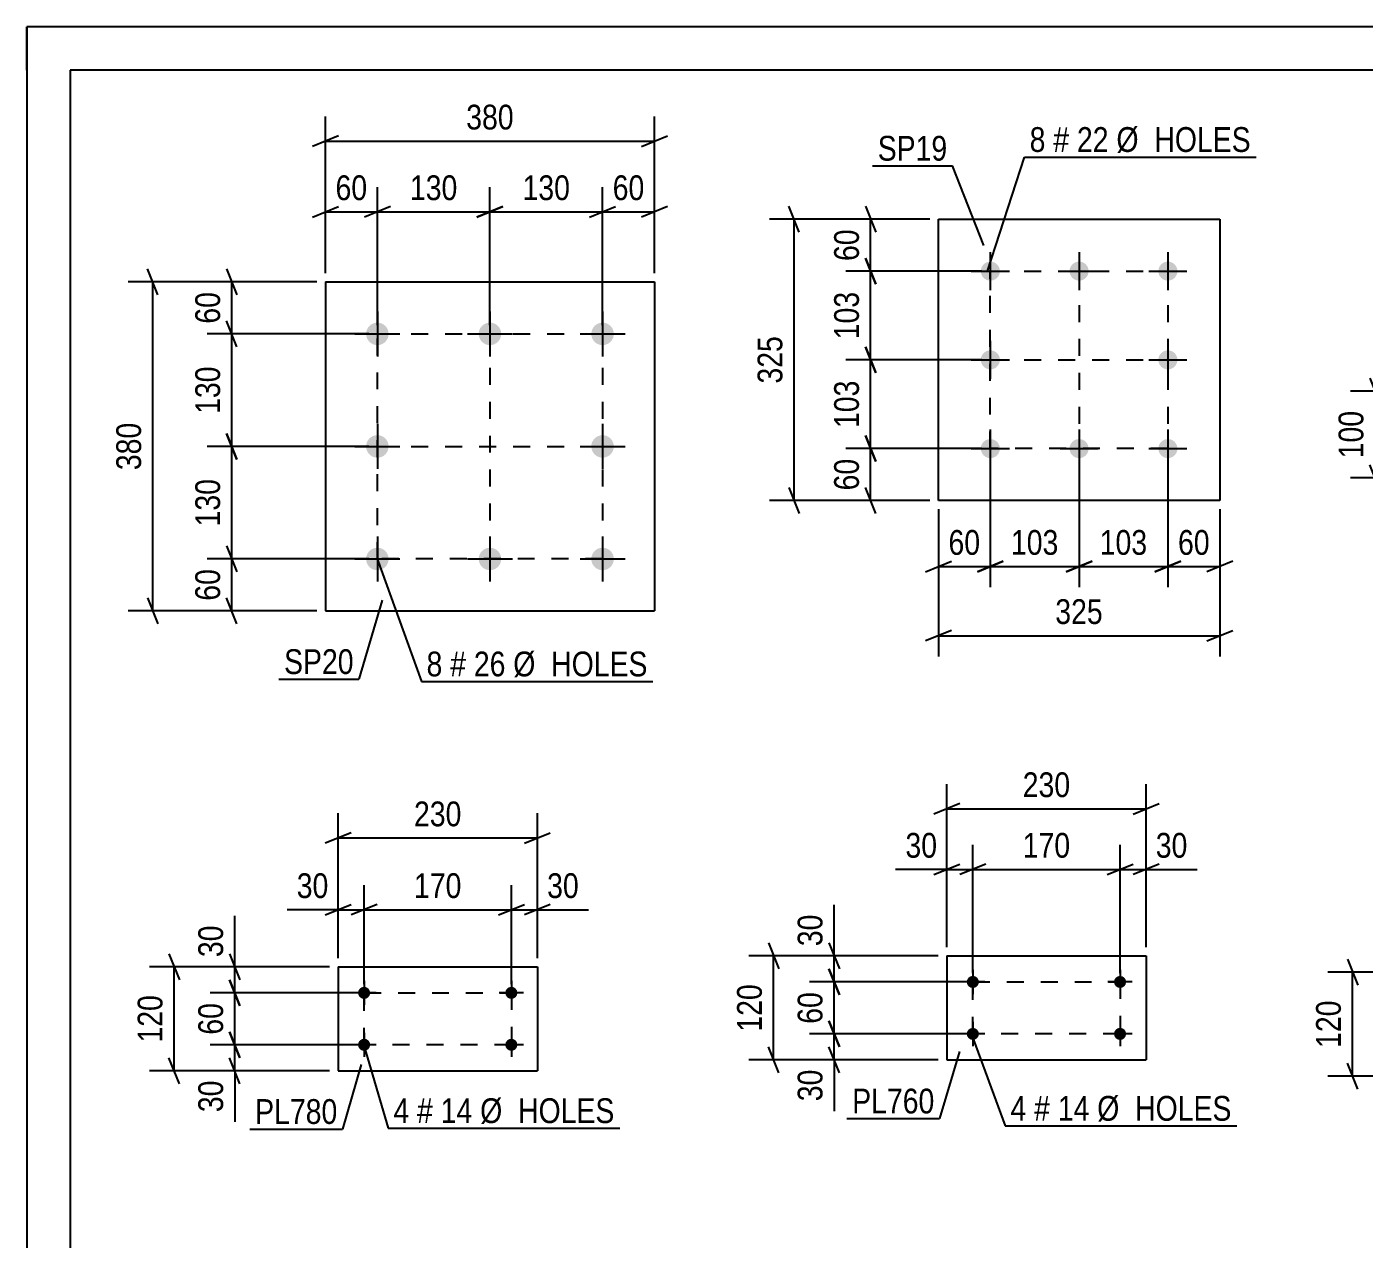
# Model space of a CAD drawing. Header units: millimetres. Extents: x 0 to 420, y 0 to 297.
# Drawn here: x 0 to 154.4, y 156.9 to 297 of the extents above; entities that cross this region are included whole.
import ezdxf

# ---------------------------------------------------------------- set-up
doc = ezdxf.new("R2010")
doc.units = ezdxf.units.MM
doc.linetypes.add('DXK_LINE_DOT2', pattern=[3.9198, 1.9599, -1.9599])
doc.styles.add('Arial Narrow', font='ARIALN.TTF', dxfattribs={"height": 0.2})

# ---------------------------------------------------------------- blocks, each defined once
blk = doc.blocks.new('Unknown-318895499-1135')
at = {"color": 5, "linetype": 'Continuous'}
for p, q in [((420, 297), (0, 297)), ((0, 297), (0, 0)), ((0, 292), (0, 297)), ((415, 292), (5, 292)), ((5, 292), (5, 5))]:
    blk.add_line(p, q, dxfattribs=at)
blk = doc.blocks.new('Bolt-318895499-9854 - 9852')
at = {"linetype": 'Continuous'}
for points in [[(40.48, 262.82, -1), (40.48, 260.22, -1)], [(53.48, 262.82, -1), (53.48, 260.22, -1)], [(66.48, 262.82, -1), (66.48, 260.22, -1)], [(40.48, 249.82, -1), (40.48, 247.22, -1)], [(66.48, 249.82, -1), (66.48, 247.22, -1)], [(40.48, 236.82, -1), (40.48, 234.22, -1)], [(53.48, 236.82, -1), (53.48, 234.22, -1)], [(66.48, 236.82, -1), (66.48, 234.22, -1)]]:
    blk.add_hatch(color=1, dxfattribs=at).paths.add_polyline_path(points)
at = {"color": 1, "linetype": 'Continuous'}
for p, q in [((40.48, 264.12), (40.48, 258.92)), ((53.48, 264.12), (53.48, 258.92)), ((66.48, 264.12), (66.48, 258.92)), ((37.88, 261.52), (43.08, 261.52)), ((50.88, 261.52), (56.08, 261.52)), ((63.88, 261.52), (69.08, 261.52)), ((40.48, 251.12), (40.48, 245.92)), ((66.48, 251.12), (66.48, 245.92)), ((37.88, 248.52), (43.08, 248.52)), ((63.88, 248.52), (69.08, 248.52)), ((40.48, 238.12), (40.48, 232.92)), ((53.48, 238.12), (53.48, 232.92)), ((66.48, 238.12), (66.48, 232.92)), ((37.88, 235.52), (43.08, 235.52)), ((50.88, 235.52), (56.08, 235.52)), ((63.88, 235.52), (69.08, 235.52))]:
    blk.add_line(p, q, dxfattribs=at)
blk = doc.blocks.new('Part-318895499-9853 - 9852')
at = {"color": 2, "linetype": 'Continuous'}
for p, q in [((34.48, 267.52), (34.48, 229.52)), ((34.48, 267.52), (72.48, 267.52)), ((72.48, 267.52), (72.48, 229.52)), ((34.48, 229.52), (72.48, 229.52))]:
    blk.add_line(p, q, dxfattribs=at)
blk = doc.blocks.new('Part-318895499-9790 - 9789')
at = {"color": 2, "linetype": 'Continuous'}
for p, q in [((105.25, 242.27), (105.25, 274.77)), ((105.25, 274.77), (137.75, 274.77)), ((137.75, 274.77), (137.75, 242.27)), ((137.75, 242.27), (105.25, 242.27))]:
    blk.add_line(p, q, dxfattribs=at)
blk = doc.blocks.new('Bolt-318895499-9791 - 9789')
at = {"linetype": 'Continuous'}
for points in [[(111.25, 269.87, -1), (111.25, 267.67, -1)], [(121.5, 269.87, -1), (121.5, 267.67, -1)], [(131.75, 269.87, -1), (131.75, 267.67, -1)], [(111.25, 259.62, -1), (111.25, 257.42, -1)], [(131.75, 259.62, -1), (131.75, 257.42, -1)], [(111.25, 249.37, -1), (111.25, 247.17, -1)], [(121.5, 249.37, -1), (121.5, 247.17, -1)], [(131.75, 249.37, -1), (131.75, 247.17, -1)]]:
    blk.add_hatch(color=1, dxfattribs=at).paths.add_polyline_path(points)
at = {"color": 1, "linetype": 'Continuous'}
for p, q in [((111.25, 270.97), (111.25, 266.57)), ((121.5, 270.97), (121.5, 266.57)), ((131.75, 270.97), (131.75, 266.57)), ((109.05, 268.77), (113.45, 268.77)), ((119.3, 268.77), (123.7, 268.77)), ((129.55, 268.77), (133.95, 268.77)), ((111.25, 260.72), (111.25, 256.32)), ((131.75, 260.72), (131.75, 256.32)), ((109.05, 258.52), (113.45, 258.52)), ((129.55, 258.52), (133.95, 258.52)), ((111.25, 250.47), (111.25, 246.07)), ((121.5, 250.47), (121.5, 246.07)), ((131.75, 250.47), (131.75, 246.07)), ((109.05, 248.27), (113.45, 248.27)), ((119.3, 248.27), (123.7, 248.27)), ((129.55, 248.27), (133.95, 248.27))]:
    blk.add_line(p, q, dxfattribs=at)
blk = doc.blocks.new('Part-318895499-9960 - 9959')
at = {"color": 2, "linetype": 'Continuous'}
for p, q in [((106.23, 189.66), (106.23, 177.66)), ((106.23, 189.66), (129.23, 189.66)), ((129.23, 189.66), (129.23, 177.66)), ((106.23, 177.66), (129.23, 177.66))]:
    blk.add_line(p, q, dxfattribs=at)
blk = doc.blocks.new('Bolt-318895499-9961 - 9959')
at = {"linetype": 'Continuous'}
for points in [[(109.23, 185.96, -1), (109.23, 187.36, -1)], [(126.23, 185.96, -1), (126.23, 187.36, -1)], [(109.23, 179.96, -1), (109.23, 181.36, -1)], [(126.23, 179.96, -1), (126.23, 181.36, -1)]]:
    blk.add_hatch(color=1, dxfattribs=at).paths.add_polyline_path(points)
at = {"color": 1, "linetype": 'Continuous'}
for p, q in [((109.23, 188.06), (109.23, 185.26)), ((126.23, 188.06), (126.23, 185.26)), ((110.63, 186.66), (107.83, 186.66)), ((127.63, 186.66), (124.83, 186.66)), ((109.23, 182.06), (109.23, 179.26)), ((126.23, 182.06), (126.23, 179.26)), ((110.63, 180.66), (107.83, 180.66)), ((127.63, 180.66), (124.83, 180.66))]:
    blk.add_line(p, q, dxfattribs=at)
blk = doc.blocks.new('Part-318895499-10024 - 10023')
at = {"color": 2, "linetype": 'Continuous'}
for p, q in [((35.95, 188.4), (35.95, 176.4)), ((35.95, 188.4), (58.95, 188.4)), ((58.95, 188.4), (58.95, 176.4)), ((35.95, 176.4), (58.95, 176.4))]:
    blk.add_line(p, q, dxfattribs=at)
blk = doc.blocks.new('Bolt-318895499-10025 - 10023')
at = {"linetype": 'Continuous'}
for points in [[(38.95, 184.7, -1), (38.95, 186.1, -1)], [(55.95, 184.7, -1), (55.95, 186.1, -1)], [(38.95, 178.7, -1), (38.95, 180.1, -1)], [(55.95, 178.7, -1), (55.95, 180.1, -1)]]:
    blk.add_hatch(color=1, dxfattribs=at).paths.add_polyline_path(points)
at = {"color": 1, "linetype": 'Continuous'}
for p, q in [((40.35, 185.4), (37.55, 185.4)), ((38.95, 186.8), (38.95, 184)), ((57.35, 185.4), (54.55, 185.4)), ((55.95, 186.8), (55.95, 184)), ((38.95, 180.8), (38.95, 178)), ((55.95, 180.8), (55.95, 178)), ((40.35, 179.4), (37.55, 179.4)), ((57.35, 179.4), (54.55, 179.4))]:
    blk.add_line(p, q, dxfattribs=at)
blk = doc.blocks.new('Rectangle-318895499-11434 - 9852')
at = {"color": 1, "linetype": 'DXK_LINE_DOT2'}
blk.add_lwpolyline([(40.48, 261.52), (66.48, 261.52), (66.48, 235.52), (40.48, 235.52), (40.48, 261.52)], close=True, dxfattribs=at)
blk = doc.blocks.new('Rectangle-318895499-11468 - 9789')
at = {"color": 1, "linetype": 'DXK_LINE_DOT2'}
blk.add_lwpolyline([(111.25, 268.77), (131.75, 268.77), (131.75, 248.27), (111.25, 248.27), (111.25, 268.77)], close=True, dxfattribs=at)
blk = doc.blocks.new('Rectangle-318895499-11954 - 9959')
at = {"color": 1, "linetype": 'DXK_LINE_DOT2'}
blk.add_lwpolyline([(109.23, 186.66), (126.23, 186.66), (126.23, 180.66), (109.23, 180.66), (109.23, 186.66)], close=True, dxfattribs=at)
blk = doc.blocks.new('Rectangle-318895499-11865 - 10023')
at = {"color": 1, "linetype": 'DXK_LINE_DOT2'}
blk.add_lwpolyline([(38.95, 185.4), (55.95, 185.4), (55.95, 179.4), (38.95, 179.4), (38.95, 185.4)], close=True, dxfattribs=at)
blk = doc.blocks.new('Line-318895499-11444 - 9852')
at = {"color": 1, "linetype": 'DXK_LINE_DOT2'}
blk.add_line((53.48, 261.52), (53.48, 235.52), dxfattribs=at)
blk = doc.blocks.new('Line-318895499-11478 - 9789')
at = {"color": 1, "linetype": 'DXK_LINE_DOT2'}
blk.add_line((121.5, 268.77), (121.5, 248.27), dxfattribs=at)
blk = doc.blocks.new('Line-318895499-11451 - 9852')
at = {"color": 1, "linetype": 'DXK_LINE_DOT2'}
blk.add_line((40.48, 248.52), (66.48, 248.52), dxfattribs=at)
blk = doc.blocks.new('Line-318895499-11485 - 9789')
at = {"color": 1, "linetype": 'DXK_LINE_DOT2'}
blk.add_line((111.25, 258.52), (131.75, 258.52), dxfattribs=at)
blk = doc.blocks.new('StraightDimension-318895499-11694 - 11503')
at = {"color": 7, "linetype": 'Continuous'}
for p, q in [((155.07, 256.39), (156.27, 253.39)), ((179.39, 254.89), (152.82, 254.89)), ((155.67, 244.89), (155.67, 254.89)), ((156.27, 243.39), (155.07, 246.39)), ((171.38, 244.89), (152.82, 244.89))]:
    blk.add_line(p, q, dxfattribs=at)
at = {"color": 0}
blk.add_wipeout([(154.92, 253.23), (150.72, 253.23), (150.72, 246.55), (154.92, 246.55)], dxfattribs=at)
at = {"color": 3, "style": 'Arial Narrow'}
blk.add_text('100', height=2.863, rotation=90.0002, dxfattribs=at).set_placement((154.32, 247.15))
blk = doc.blocks.new('StraightDimension-318895499-10205 - 9852')
at = {"color": 7, "linetype": 'Continuous'}
for p, q in [((23.07, 269.02), (24.27, 266.02)), ((33.48, 267.52), (20.82, 267.52)), ((23.67, 261.52), (23.67, 267.52)), ((24.27, 260.02), (23.07, 263.02)), ((39.48, 261.52), (20.82, 261.52))]:
    blk.add_line(p, q, dxfattribs=at)
at = {"color": 0}
blk.add_wipeout([(22.92, 266.95), (18.72, 266.95), (18.72, 262.1), (22.92, 262.1)], dxfattribs=at)
at = {"color": 3, "style": 'Arial Narrow'}
blk.add_text('60', height=2.863, rotation=90.0002, dxfattribs=at).set_placement((22.32, 262.7))
blk = doc.blocks.new('StraightDimension-318895499-10206 - 9852')
at = {"color": 7, "linetype": 'Continuous'}
for p, q in [((24.27, 260.02), (23.07, 263.02)), ((39.48, 261.52), (20.82, 261.52)), ((23.67, 248.52), (23.67, 261.52)), ((23.07, 250.02), (24.27, 247.02)), ((39.48, 248.52), (20.82, 248.52))]:
    blk.add_line(p, q, dxfattribs=at)
at = {"color": 0}
blk.add_wipeout([(22.92, 258.37), (18.72, 258.37), (18.72, 251.68), (22.92, 251.68)], dxfattribs=at)
at = {"color": 3, "style": 'Arial Narrow'}
blk.add_text('130', height=2.863, rotation=90.0002, dxfattribs=at).set_placement((22.32, 252.28))
blk = doc.blocks.new('StraightDimension-318895499-10207 - 9852')
at = {"color": 7, "linetype": 'Continuous'}
for p, q in [((24.27, 247.02), (23.07, 250.02)), ((39.48, 248.52), (20.82, 248.52)), ((23.67, 235.52), (23.67, 248.52)), ((23.07, 237.02), (24.27, 234.02)), ((39.48, 235.52), (20.82, 235.52))]:
    blk.add_line(p, q, dxfattribs=at)
at = {"color": 0}
blk.add_wipeout([(22.92, 245.37), (18.72, 245.37), (18.72, 238.68), (22.92, 238.68)], dxfattribs=at)
at = {"color": 3, "style": 'Arial Narrow'}
blk.add_text('130', height=2.863, rotation=90.0002, dxfattribs=at).set_placement((22.32, 239.28))
blk = doc.blocks.new('StraightDimension-318895499-10208 - 9852')
at = {"color": 7, "linetype": 'Continuous'}
for p, q in [((23.07, 237.02), (24.27, 234.02)), ((39.48, 235.52), (20.82, 235.52)), ((23.67, 229.52), (23.67, 235.52)), ((24.27, 228.02), (23.07, 231.02)), ((33.48, 229.52), (20.82, 229.52))]:
    blk.add_line(p, q, dxfattribs=at)
at = {"color": 0}
blk.add_wipeout([(22.92, 234.95), (18.72, 234.95), (18.72, 230.1), (22.92, 230.1)], dxfattribs=at)
at = {"color": 3, "style": 'Arial Narrow'}
blk.add_text('60', height=2.863, rotation=90.0002, dxfattribs=at).set_placement((22.32, 230.7))
blk = doc.blocks.new('StraightDimension-318895499-10221 - 9852')
at = {"color": 7, "linetype": 'Continuous'}
for p, q in [((15.15, 266.02), (13.95, 269.02)), ((33.48, 267.52), (11.7, 267.52)), ((14.55, 229.52), (14.55, 267.52)), ((13.95, 231.02), (15.15, 228.02)), ((33.48, 229.52), (11.7, 229.52))]:
    blk.add_line(p, q, dxfattribs=at)
at = {"color": 0}
blk.add_wipeout([(13.8, 251.87), (9.6, 251.87), (9.6, 245.18), (13.8, 245.18)], dxfattribs=at)
at = {"color": 3, "style": 'Arial Narrow'}
blk.add_text('380', height=2.863, rotation=90.0002, dxfattribs=at).set_placement((13.2, 245.78))
blk = doc.blocks.new('StraightDimension-318895499-10225 - 9852')
at = {"color": 7, "linetype": 'Continuous'}
for p, q in [((66.48, 262.52), (66.48, 278.47)), ((72.48, 268.52), (72.48, 278.47)), ((64.98, 275.02), (67.98, 276.22)), ((66.48, 275.62), (72.48, 275.62)), ((73.98, 276.22), (70.98, 275.02))]:
    blk.add_line(p, q, dxfattribs=at)
at = {"color": 0}
blk.add_wipeout([(71.91, 276.37), (71.91, 280.57), (67.05, 280.57), (67.05, 276.37)], dxfattribs=at)
at = {"color": 3, "style": 'Arial Narrow'}
blk.add_text('60', height=2.863, dxfattribs=at).set_placement((67.65, 276.97))
blk = doc.blocks.new('StraightDimension-318895499-10226 - 9852')
at = {"color": 7, "linetype": 'Continuous'}
for p, q in [((53.48, 262.52), (53.48, 278.47)), ((66.48, 262.52), (66.48, 278.47)), ((54.98, 276.22), (51.98, 275.02)), ((53.48, 275.62), (66.48, 275.62)), ((64.98, 275.02), (67.98, 276.22))]:
    blk.add_line(p, q, dxfattribs=at)
at = {"color": 0}
blk.add_wipeout([(63.32, 276.37), (63.32, 280.57), (56.64, 280.57), (56.64, 276.37)], dxfattribs=at)
at = {"color": 3, "style": 'Arial Narrow'}
blk.add_text('130', height=2.863, dxfattribs=at).set_placement((57.24, 276.97))
blk = doc.blocks.new('StraightDimension-318895499-10227 - 9852')
at = {"color": 7, "linetype": 'Continuous'}
for p, q in [((40.48, 262.52), (40.48, 278.47)), ((53.48, 262.52), (53.48, 278.47)), ((41.98, 276.22), (38.98, 275.02)), ((40.48, 275.62), (53.48, 275.62)), ((51.98, 275.02), (54.98, 276.22))]:
    blk.add_line(p, q, dxfattribs=at)
at = {"color": 0}
blk.add_wipeout([(50.32, 276.37), (50.32, 280.57), (43.64, 280.57), (43.64, 276.37)], dxfattribs=at)
at = {"color": 3, "style": 'Arial Narrow'}
blk.add_text('130', height=2.863, dxfattribs=at).set_placement((44.24, 276.97))
blk = doc.blocks.new('StraightDimension-318895499-10241 - 9852')
at = {"color": 7, "linetype": 'Continuous'}
for p, q in [((34.48, 268.52), (34.48, 286.63)), ((72.48, 268.52), (72.48, 286.63)), ((35.98, 284.38), (32.98, 283.18)), ((70.98, 283.18), (73.98, 284.38)), ((34.48, 283.78), (72.48, 283.78))]:
    blk.add_line(p, q, dxfattribs=at)
at = {"color": 0}
blk.add_wipeout([(56.82, 284.53), (56.82, 288.73), (50.14, 288.73), (50.14, 284.53)], dxfattribs=at)
at = {"color": 3, "style": 'Arial Narrow'}
blk.add_text('380', height=2.863, dxfattribs=at).set_placement((50.74, 285.13))
blk = doc.blocks.new('StraightDimension-318895499-10228 - 9852')
at = {"color": 7, "linetype": 'Continuous'}
for p, q in [((34.48, 268.52), (34.48, 278.47)), ((40.48, 262.52), (40.48, 278.47)), ((32.98, 275.02), (35.98, 276.22)), ((34.48, 275.62), (40.48, 275.62)), ((41.98, 276.22), (38.98, 275.02))]:
    blk.add_line(p, q, dxfattribs=at)
at = {"color": 0}
blk.add_wipeout([(39.91, 276.37), (39.91, 280.57), (35.05, 280.57), (35.05, 276.37)], dxfattribs=at)
at = {"color": 3, "style": 'Arial Narrow'}
blk.add_text('60', height=2.863, dxfattribs=at).set_placement((35.65, 276.97))
blk = doc.blocks.new('StraightDimension-318895499-10137 - 9789')
at = {"color": 7, "linetype": 'Continuous'}
for p, q in [((131.75, 247.27), (131.75, 232.25)), ((137.75, 241.27), (137.75, 232.25)), ((130.25, 234.05), (133.25, 235.25)), ((139.25, 235.25), (136.25, 234.05)), ((131.75, 234.65), (137.75, 234.65))]:
    blk.add_line(p, q, dxfattribs=at)
at = {"color": 0}
blk.add_wipeout([(137.17, 235.4), (137.17, 239.6), (132.32, 239.6), (132.32, 235.4)], dxfattribs=at)
at = {"color": 3, "style": 'Arial Narrow'}
blk.add_text('60', height=2.863, dxfattribs=at).set_placement((132.92, 236))
blk = doc.blocks.new('StraightDimension-318895499-10117 - 9789')
at = {"color": 7, "linetype": 'Continuous'}
for p, q in [((96.83, 276.27), (98.03, 273.27)), ((104.25, 274.77), (94.58, 274.77)), ((97.43, 268.77), (97.43, 274.77)), ((98.03, 267.27), (96.83, 270.27)), ((110.25, 268.77), (94.58, 268.77))]:
    blk.add_line(p, q, dxfattribs=at)
at = {"color": 0}
blk.add_wipeout([(96.68, 274.2), (92.48, 274.2), (92.48, 269.34), (96.68, 269.34)], dxfattribs=at)
at = {"color": 3, "style": 'Arial Narrow'}
blk.add_text('60', height=2.863, rotation=90.0002, dxfattribs=at).set_placement((96.08, 269.94))
blk = doc.blocks.new('StraightDimension-318895499-10118 - 9789')
at = {"color": 7, "linetype": 'Continuous'}
for p, q in [((96.83, 270.27), (98.03, 267.27)), ((110.25, 268.77), (94.58, 268.77)), ((97.43, 258.52), (97.43, 268.77)), ((98.03, 257.02), (96.83, 260.02)), ((110.25, 258.52), (94.58, 258.52))]:
    blk.add_line(p, q, dxfattribs=at)
at = {"color": 0}
blk.add_wipeout([(96.68, 266.99), (92.48, 266.99), (92.48, 260.3), (96.68, 260.3)], dxfattribs=at)
at = {"color": 3, "style": 'Arial Narrow'}
blk.add_text('103', height=2.863, rotation=90.0002, dxfattribs=at).set_placement((96.08, 260.9))
blk = doc.blocks.new('StraightDimension-318895499-10119 - 9789')
at = {"color": 7, "linetype": 'Continuous'}
for p, q in [((96.83, 260.02), (98.03, 257.02)), ((110.25, 258.52), (94.58, 258.52)), ((97.43, 248.27), (97.43, 258.52)), ((98.03, 246.77), (96.83, 249.77)), ((110.25, 248.27), (94.58, 248.27))]:
    blk.add_line(p, q, dxfattribs=at)
at = {"color": 0}
blk.add_wipeout([(96.68, 256.74), (92.48, 256.74), (92.48, 250.05), (96.68, 250.05)], dxfattribs=at)
at = {"color": 3, "style": 'Arial Narrow'}
blk.add_text('103', height=2.863, rotation=90.0002, dxfattribs=at).set_placement((96.08, 250.65))
blk = doc.blocks.new('StraightDimension-318895499-10120 - 9789')
at = {"color": 7, "linetype": 'Continuous'}
for p, q in [((96.83, 249.77), (98.03, 246.77)), ((110.25, 248.27), (94.58, 248.27)), ((97.43, 242.27), (97.43, 248.27)), ((98.03, 240.77), (96.83, 243.77)), ((104.25, 242.27), (94.58, 242.27))]:
    blk.add_line(p, q, dxfattribs=at)
at = {"color": 0}
blk.add_wipeout([(96.68, 247.7), (92.48, 247.7), (92.48, 242.84), (96.68, 242.84)], dxfattribs=at)
at = {"color": 3, "style": 'Arial Narrow'}
blk.add_text('60', height=2.863, rotation=90.0002, dxfattribs=at).set_placement((96.08, 243.44))
blk = doc.blocks.new('StraightDimension-318895499-10133 - 9789')
at = {"color": 7, "linetype": 'Continuous'}
for p, q in [((89.19, 273.27), (87.99, 276.27)), ((104.25, 274.77), (85.74, 274.77)), ((88.59, 242.27), (88.59, 274.77)), ((87.99, 243.77), (89.19, 240.77)), ((104.25, 242.27), (85.74, 242.27))]:
    blk.add_line(p, q, dxfattribs=at)
at = {"color": 0}
blk.add_wipeout([(87.84, 261.86), (83.64, 261.86), (83.64, 255.18), (87.84, 255.18)], dxfattribs=at)
at = {"color": 3, "style": 'Arial Narrow'}
blk.add_text('325', height=2.863, rotation=90.0002, dxfattribs=at).set_placement((87.24, 255.78))
blk = doc.blocks.new('StraightDimension-318895499-10138 - 9789')
at = {"color": 7, "linetype": 'Continuous'}
for p, q in [((121.5, 247.27), (121.5, 232.25)), ((131.75, 247.27), (131.75, 232.25)), ((120, 234.05), (123, 235.25)), ((133.25, 235.25), (130.25, 234.05)), ((121.5, 234.65), (131.75, 234.65))]:
    blk.add_line(p, q, dxfattribs=at)
at = {"color": 0}
blk.add_wipeout([(129.96, 235.4), (129.96, 239.6), (123.28, 239.6), (123.28, 235.4)], dxfattribs=at)
at = {"color": 3, "style": 'Arial Narrow'}
blk.add_text('103', height=2.863, dxfattribs=at).set_placement((123.88, 236))
blk = doc.blocks.new('StraightDimension-318895499-10139 - 9789')
at = {"color": 7, "linetype": 'Continuous'}
for p, q in [((111.25, 247.27), (111.25, 232.25)), ((121.5, 247.27), (121.5, 232.25)), ((109.75, 234.05), (112.75, 235.25)), ((123, 235.25), (120, 234.05)), ((111.25, 234.65), (121.5, 234.65))]:
    blk.add_line(p, q, dxfattribs=at)
at = {"color": 0}
blk.add_wipeout([(119.71, 235.4), (119.71, 239.6), (113.03, 239.6), (113.03, 235.4)], dxfattribs=at)
at = {"color": 3, "style": 'Arial Narrow'}
blk.add_text('103', height=2.863, dxfattribs=at).set_placement((113.63, 236))
blk = doc.blocks.new('StraightDimension-318895499-10140 - 9789')
at = {"color": 7, "linetype": 'Continuous'}
for p, q in [((111.25, 247.27), (111.25, 232.25)), ((105.25, 241.27), (105.25, 232.25)), ((103.75, 234.05), (106.75, 235.25)), ((112.75, 235.25), (109.75, 234.05)), ((105.25, 234.65), (111.25, 234.65))]:
    blk.add_line(p, q, dxfattribs=at)
at = {"color": 0}
blk.add_wipeout([(110.67, 235.4), (110.67, 239.6), (105.82, 239.6), (105.82, 235.4)], dxfattribs=at)
at = {"color": 3, "style": 'Arial Narrow'}
blk.add_text('60', height=2.863, dxfattribs=at).set_placement((106.42, 236))
blk = doc.blocks.new('StraightDimension-318895499-10153 - 9789')
at = {"color": 7, "linetype": 'Continuous'}
for p, q in [((105.25, 241.27), (105.25, 224.26)), ((137.75, 241.27), (137.75, 224.26)), ((106.75, 227.26), (103.75, 226.06)), ((136.25, 226.06), (139.25, 227.26)), ((105.25, 226.66), (137.75, 226.66))]:
    blk.add_line(p, q, dxfattribs=at)
at = {"color": 0}
blk.add_wipeout([(124.84, 227.41), (124.84, 231.61), (118.15, 231.61), (118.15, 227.41)], dxfattribs=at)
at = {"color": 3, "style": 'Arial Narrow'}
blk.add_text('325', height=2.863, dxfattribs=at).set_placement((118.75, 228.01))
blk = doc.blocks.new('StraightDimension-318895499-10261 - 9912')
at = {"color": 7, "linetype": 'Continuous'}
for p, q in [((152.47, 189.29), (153.67, 186.29)), ((169.07, 187.79), (150.22, 187.79)), ((153.07, 175.79), (153.07, 187.79)), ((153.67, 174.29), (152.47, 177.29)), ((169.07, 175.79), (150.22, 175.79))]:
    blk.add_line(p, q, dxfattribs=at)
at = {"color": 0}
blk.add_wipeout([(152.32, 185.13), (148.12, 185.13), (148.12, 178.44), (152.32, 178.44)], dxfattribs=at)
at = {"color": 3, "style": 'Arial Narrow'}
blk.add_text('120', height=2.863, rotation=90.0002, dxfattribs=at).set_placement((151.72, 179.04))
blk = doc.blocks.new('StraightDimension-318895499-10294 - 9959')
at = {"color": 7, "linetype": 'Continuous'}
for p, q in [((92.62, 188.16), (93.82, 185.16)), ((108.23, 186.66), (90.37, 186.66)), ((93.22, 180.66), (93.22, 186.66)), ((93.82, 179.16), (92.62, 182.16)), ((108.23, 180.66), (90.37, 180.66))]:
    blk.add_line(p, q, dxfattribs=at)
at = {"color": 0}
blk.add_wipeout([(92.47, 186.09), (88.27, 186.09), (88.27, 181.23), (92.47, 181.23)], dxfattribs=at)
at = {"color": 3, "style": 'Arial Narrow'}
blk.add_text('60', height=2.863, rotation=90.0002, dxfattribs=at).set_placement((91.87, 181.83))
blk = doc.blocks.new('StraightDimension-318895499-10293 - 9959')
at = {"color": 7, "linetype": 'Continuous'}
for p, q in [((92.62, 191.16), (93.82, 188.16)), ((105.23, 189.66), (90.37, 189.66)), ((93.22, 186.66), (93.22, 189.66)), ((93.82, 185.16), (92.62, 188.16)), ((108.23, 186.66), (90.37, 186.66))]:
    blk.add_line(p, q, dxfattribs=at)
at = {"color": 0}
blk.add_wipeout([(92.47, 195.04), (88.27, 195.04), (88.27, 190.19), (92.47, 190.19)], dxfattribs=at)
at = {"color": 7, "linetype": 'Continuous'}
blk.add_line((93.22, 189.66), (93.22, 195.57), dxfattribs=at)
blk.add_line((93.22, 189.66), (93.22, 195.57), dxfattribs=at)
at = {"color": 3, "style": 'Arial Narrow'}
blk.add_text('30', height=2.863, rotation=90.0002, dxfattribs=at).set_placement((91.87, 190.79))
blk = doc.blocks.new('StraightDimension-318895499-10295 - 9959')
at = {"color": 7, "linetype": 'Continuous'}
for p, q in [((92.62, 182.16), (93.82, 179.16)), ((108.23, 180.66), (90.37, 180.66)), ((93.82, 176.16), (92.62, 179.16)), ((93.22, 177.66), (93.22, 180.66)), ((105.23, 177.66), (90.37, 177.66))]:
    blk.add_line(p, q, dxfattribs=at)
at = {"color": 0}
blk.add_wipeout([(92.47, 177.14), (88.27, 177.14), (88.27, 172.28), (92.47, 172.28)], dxfattribs=at)
at = {"color": 7, "linetype": 'Continuous'}
blk.add_line((93.22, 177.66), (93.22, 171.75), dxfattribs=at)
blk.add_line((93.22, 177.66), (93.22, 171.75), dxfattribs=at)
at = {"color": 3, "style": 'Arial Narrow'}
blk.add_text('30', height=2.863, rotation=90.0002, dxfattribs=at).set_placement((91.87, 172.88))
blk = doc.blocks.new('StraightDimension-318895499-10305 - 9959')
at = {"color": 7, "linetype": 'Continuous'}
for p, q in [((85.62, 191.16), (86.82, 188.16)), ((105.23, 189.66), (83.37, 189.66)), ((86.22, 177.66), (86.22, 189.66)), ((86.82, 176.16), (85.62, 179.16)), ((105.23, 177.66), (83.37, 177.66))]:
    blk.add_line(p, q, dxfattribs=at)
at = {"color": 0}
blk.add_wipeout([(85.47, 187), (81.27, 187), (81.27, 180.32), (85.47, 180.32)], dxfattribs=at)
at = {"color": 3, "style": 'Arial Narrow'}
blk.add_text('120', height=2.863, rotation=90.0002, dxfattribs=at).set_placement((84.87, 180.92))
blk = doc.blocks.new('StraightDimension-318895499-10309 - 9959')
at = {"color": 7, "linetype": 'Continuous'}
for p, q in [((126.23, 187.66), (126.23, 202.51)), ((129.23, 190.66), (129.23, 202.51)), ((124.73, 199.06), (127.73, 200.26)), ((126.23, 199.66), (129.23, 199.66)), ((130.73, 200.26), (127.73, 199.06))]:
    blk.add_line(p, q, dxfattribs=at)
at = {"color": 0}
blk.add_wipeout([(134.61, 200.41), (134.61, 204.61), (129.75, 204.61), (129.75, 200.41)], dxfattribs=at)
at = {"color": 7, "linetype": 'Continuous'}
blk.add_line((129.23, 199.66), (135.14, 199.66), dxfattribs=at)
blk.add_line((129.23, 199.66), (135.14, 199.66), dxfattribs=at)
at = {"color": 3, "style": 'Arial Narrow'}
blk.add_text('30', height=2.863, dxfattribs=at).set_placement((130.35, 201.01))
blk = doc.blocks.new('StraightDimension-318895499-10310 - 9959')
at = {"color": 7, "linetype": 'Continuous'}
for p, q in [((109.23, 187.66), (109.23, 202.51)), ((126.23, 187.66), (126.23, 202.51)), ((110.73, 200.26), (107.73, 199.06)), ((109.23, 199.66), (126.23, 199.66)), ((124.73, 199.06), (127.73, 200.26))]:
    blk.add_line(p, q, dxfattribs=at)
at = {"color": 0}
blk.add_wipeout([(121.07, 200.41), (121.07, 204.61), (114.39, 204.61), (114.39, 200.41)], dxfattribs=at)
at = {"color": 3, "style": 'Arial Narrow'}
blk.add_text('170', height=2.863, dxfattribs=at).set_placement((114.99, 201.01))
blk = doc.blocks.new('StraightDimension-318895499-10311 - 9959')
at = {"color": 7, "linetype": 'Continuous'}
for p, q in [((106.23, 190.66), (106.23, 202.51)), ((109.23, 187.66), (109.23, 202.51)), ((104.73, 199.06), (107.73, 200.26)), ((106.23, 199.66), (109.23, 199.66)), ((110.73, 200.26), (107.73, 199.06))]:
    blk.add_line(p, q, dxfattribs=at)
at = {"color": 0}
blk.add_wipeout([(105.7, 200.41), (105.7, 204.61), (100.85, 204.61), (100.85, 200.41)], dxfattribs=at)
at = {"color": 7, "linetype": 'Continuous'}
blk.add_line((106.23, 199.66), (100.32, 199.66), dxfattribs=at)
blk.add_line((106.23, 199.66), (100.32, 199.66), dxfattribs=at)
at = {"color": 3, "style": 'Arial Narrow'}
blk.add_text('30', height=2.863, dxfattribs=at).set_placement((101.45, 201.01))
blk = doc.blocks.new('StraightDimension-318895499-10321 - 9959')
at = {"color": 7, "linetype": 'Continuous'}
for p, q in [((106.23, 190.66), (106.23, 209.51)), ((129.23, 190.66), (129.23, 209.51)), ((107.73, 207.26), (104.73, 206.06)), ((127.73, 206.06), (130.73, 207.26)), ((106.23, 206.66), (129.23, 206.66))]:
    blk.add_line(p, q, dxfattribs=at)
at = {"color": 0}
blk.add_wipeout([(121.07, 207.41), (121.07, 211.61), (114.39, 211.61), (114.39, 207.41)], dxfattribs=at)
at = {"color": 3, "style": 'Arial Narrow'}
blk.add_text('230', height=2.863, dxfattribs=at).set_placement((114.99, 208.01))
blk = doc.blocks.new('StraightDimension-318895499-10358 - 10023')
at = {"color": 7, "linetype": 'Continuous'}
for p, q in [((23.42, 186.9), (24.62, 183.9)), ((37.95, 185.4), (21.17, 185.4)), ((24.02, 179.4), (24.02, 185.4)), ((24.62, 177.9), (23.42, 180.9)), ((37.95, 179.4), (21.17, 179.4))]:
    blk.add_line(p, q, dxfattribs=at)
at = {"color": 0}
blk.add_wipeout([(23.27, 184.83), (19.07, 184.83), (19.07, 179.97), (23.27, 179.97)], dxfattribs=at)
at = {"color": 3, "style": 'Arial Narrow'}
blk.add_text('60', height=2.863, rotation=90.0002, dxfattribs=at).set_placement((22.67, 180.57))
blk = doc.blocks.new('StraightDimension-318895499-10357 - 10023')
at = {"color": 7, "linetype": 'Continuous'}
for p, q in [((34.95, 188.4), (21.17, 188.4)), ((23.42, 189.9), (24.62, 186.9)), ((24.02, 185.4), (24.02, 188.4)), ((24.62, 183.9), (23.42, 186.9)), ((37.95, 185.4), (21.17, 185.4))]:
    blk.add_line(p, q, dxfattribs=at)
at = {"color": 0}
blk.add_wipeout([(23.27, 193.78), (19.07, 193.78), (19.07, 188.93), (23.27, 188.93)], dxfattribs=at)
at = {"color": 7, "linetype": 'Continuous'}
blk.add_line((24.02, 188.4), (24.02, 194.31), dxfattribs=at)
blk.add_line((24.02, 188.4), (24.02, 194.31), dxfattribs=at)
at = {"color": 3, "style": 'Arial Narrow'}
blk.add_text('30', height=2.863, rotation=90.0002, dxfattribs=at).set_placement((22.67, 189.53))
blk = doc.blocks.new('StraightDimension-318895499-10359 - 10023')
at = {"color": 7, "linetype": 'Continuous'}
for p, q in [((23.42, 180.9), (24.62, 177.9)), ((37.95, 179.4), (21.17, 179.4)), ((24.02, 176.4), (24.02, 179.4)), ((24.62, 174.9), (23.42, 177.9)), ((34.95, 176.4), (21.17, 176.4))]:
    blk.add_line(p, q, dxfattribs=at)
at = {"color": 0}
blk.add_wipeout([(23.27, 175.88), (19.07, 175.88), (19.07, 171.02), (23.27, 171.02)], dxfattribs=at)
at = {"color": 7, "linetype": 'Continuous'}
blk.add_line((24.02, 176.4), (24.02, 170.5), dxfattribs=at)
blk.add_line((24.02, 176.4), (24.02, 170.5), dxfattribs=at)
at = {"color": 3, "style": 'Arial Narrow'}
blk.add_text('30', height=2.863, rotation=90.0002, dxfattribs=at).set_placement((22.67, 171.62))
blk = doc.blocks.new('StraightDimension-318895499-10369 - 10023')
at = {"color": 7, "linetype": 'Continuous'}
for p, q in [((34.95, 188.4), (14.17, 188.4)), ((16.42, 189.9), (17.62, 186.9)), ((17.02, 176.4), (17.02, 188.4)), ((17.62, 174.9), (16.42, 177.9)), ((34.95, 176.4), (14.17, 176.4))]:
    blk.add_line(p, q, dxfattribs=at)
at = {"color": 0}
blk.add_wipeout([(16.27, 185.74), (12.07, 185.74), (12.07, 179.06), (16.27, 179.06)], dxfattribs=at)
at = {"color": 3, "style": 'Arial Narrow'}
blk.add_text('120', height=2.863, rotation=90.0002, dxfattribs=at).set_placement((15.67, 179.66))
blk = doc.blocks.new('StraightDimension-318895499-10373 - 10023')
at = {"color": 7, "linetype": 'Continuous'}
for p, q in [((55.95, 186.4), (55.95, 197.85)), ((58.95, 189.4), (58.95, 197.85)), ((54.45, 194.4), (57.45, 195.6)), ((55.95, 195), (58.95, 195)), ((60.45, 195.6), (57.45, 194.4))]:
    blk.add_line(p, q, dxfattribs=at)
at = {"color": 0}
blk.add_wipeout([(64.34, 195.75), (64.34, 199.95), (59.48, 199.95), (59.48, 195.75)], dxfattribs=at)
at = {"color": 7, "linetype": 'Continuous'}
blk.add_line((58.95, 195), (64.86, 195), dxfattribs=at)
blk.add_line((58.95, 195), (64.86, 195), dxfattribs=at)
at = {"color": 3, "style": 'Arial Narrow'}
blk.add_text('30', height=2.863, dxfattribs=at).set_placement((60.08, 196.35))
blk = doc.blocks.new('StraightDimension-318895499-10374 - 10023')
at = {"color": 7, "linetype": 'Continuous'}
for p, q in [((38.95, 186.4), (38.95, 197.85)), ((55.95, 186.4), (55.95, 197.85)), ((40.45, 195.6), (37.45, 194.4)), ((38.95, 195), (55.95, 195)), ((54.45, 194.4), (57.45, 195.6))]:
    blk.add_line(p, q, dxfattribs=at)
at = {"color": 0}
blk.add_wipeout([(50.8, 195.75), (50.8, 199.95), (44.11, 199.95), (44.11, 195.75)], dxfattribs=at)
at = {"color": 3, "style": 'Arial Narrow'}
blk.add_text('170', height=2.863, dxfattribs=at).set_placement((44.71, 196.35))
blk = doc.blocks.new('StraightDimension-318895499-10375 - 10023')
at = {"color": 7, "linetype": 'Continuous'}
for p, q in [((35.95, 189.4), (35.95, 197.85)), ((38.95, 186.4), (38.95, 197.85)), ((34.45, 194.4), (37.45, 195.6)), ((35.95, 195), (38.95, 195)), ((40.45, 195.6), (37.45, 194.4))]:
    blk.add_line(p, q, dxfattribs=at)
at = {"color": 0}
blk.add_wipeout([(35.43, 195.75), (35.43, 199.95), (30.57, 199.95), (30.57, 195.75)], dxfattribs=at)
at = {"color": 7, "linetype": 'Continuous'}
blk.add_line((35.95, 195), (30.05, 195), dxfattribs=at)
blk.add_line((35.95, 195), (30.05, 195), dxfattribs=at)
at = {"color": 3, "style": 'Arial Narrow'}
blk.add_text('30', height=2.863, dxfattribs=at).set_placement((31.17, 196.35))
blk = doc.blocks.new('StraightDimension-318895499-10385 - 10023')
at = {"color": 7, "linetype": 'Continuous'}
for p, q in [((35.95, 189.4), (35.95, 206.14)), ((58.95, 189.4), (58.95, 206.14)), ((37.45, 203.89), (34.45, 202.69)), ((57.45, 202.69), (60.45, 203.89)), ((35.95, 203.29), (58.95, 203.29))]:
    blk.add_line(p, q, dxfattribs=at)
at = {"color": 0}
blk.add_wipeout([(50.8, 204.04), (50.8, 208.24), (44.11, 208.24), (44.11, 204.04)], dxfattribs=at)
at = {"color": 3, "style": 'Arial Narrow'}
blk.add_text('230', height=2.863, dxfattribs=at).set_placement((44.71, 204.64))
blk = doc.blocks.new('Mark-318895499-10454 - 9852')
at = {"color": 0}
blk.add_wipeout([(37.75, 222.23), (37.75, 225.23), (29.71, 225.23), (29.71, 222.23)], dxfattribs=at)
blk.add_wipeout([(37.75, 222.23), (37.75, 225.23), (29.71, 225.23), (29.71, 222.23)], dxfattribs=at)
at = {"color": 30, "linetype": 'Continuous'}
for p in [(41.02, 230.77), (29.11, 221.63)]:
    blk.add_line(p, (38.35, 221.63), dxfattribs=at)
at = {"color": 3, "style": 'Arial Narrow'}
blk.add_text('SP20', height=2.863, dxfattribs=at).set_placement((29.71, 222.23))
blk = doc.blocks.new('Mark-318895499-10457 - 9852')
at = {"color": 0}
for points in [[(47.99, 221.96), (47.99, 224.96), (46.16, 224.96), (46.16, 221.96)], [(50.72, 221.96), (50.72, 224.96), (48.89, 224.96), (48.89, 221.96)], [(55.27, 221.96), (55.27, 224.96), (51.62, 224.96), (51.62, 221.96)], [(71.7, 221.96), (71.7, 224.96), (56.17, 224.96), (56.17, 221.96)]]:
    blk.add_wipeout(points, dxfattribs=at)
for points in [[(47.99, 221.96), (47.99, 224.96), (46.16, 224.96), (46.16, 221.96)], [(50.72, 221.96), (50.72, 224.96), (48.89, 224.96), (48.89, 221.96)], [(55.27, 221.96), (55.27, 224.96), (51.62, 224.96), (51.62, 221.96)], [(71.7, 221.96), (71.7, 224.96), (56.17, 224.96), (56.17, 221.96)]]:
    blk.add_wipeout(points, dxfattribs=at)
at = {"color": 7, "linetype": 'Continuous'}
for p, q in [((40.4, 235.67), (45.56, 221.36)), ((45.56, 221.36), (72.3, 221.36))]:
    blk.add_line(p, q, dxfattribs=at)
at = {"color": 3, "style": 'Arial Narrow'}
for s, height, p in [('8', 2.86, (46.16, 221.96)), ('#', 2.86, (48.89, 221.96)), ('26', 2.863, (51.62, 221.96)), ('Ø  HOLES', 2.863, (56.17, 221.96))]:
    blk.add_text(s, height=height, dxfattribs=at).set_placement(p)
blk = doc.blocks.new('Mark-318895499-10438 - 9789')
at = {"color": 0}
blk.add_wipeout([(106.29, 281.53), (106.29, 284.53), (98.25, 284.53), (98.25, 281.53)], dxfattribs=at)
blk.add_wipeout([(106.29, 281.53), (106.29, 284.53), (98.25, 284.53), (98.25, 281.53)], dxfattribs=at)
at = {"color": 30, "linetype": 'Continuous'}
for p in [(97.65, 280.93), (110.51, 271.72)]:
    blk.add_line(p, (106.89, 280.93), dxfattribs=at)
at = {"color": 3, "style": 'Arial Narrow'}
blk.add_text('SP19', height=2.863, dxfattribs=at).set_placement((98.25, 281.53))
blk = doc.blocks.new('Mark-318895499-10441 - 9789')
at = {"color": 0}
for points in [[(117.62, 282.54), (117.62, 285.54), (115.79, 285.54), (115.79, 282.54)], [(120.35, 282.54), (120.35, 285.54), (118.52, 285.54), (118.52, 282.54)], [(124.91, 282.54), (124.91, 285.54), (121.25, 285.54), (121.25, 282.54)], [(141.33, 282.54), (141.33, 285.54), (125.81, 285.54), (125.81, 282.54)]]:
    blk.add_wipeout(points, dxfattribs=at)
for points in [[(117.62, 282.54), (117.62, 285.54), (115.79, 285.54), (115.79, 282.54)], [(120.35, 282.54), (120.35, 285.54), (118.52, 285.54), (118.52, 282.54)], [(124.91, 282.54), (124.91, 285.54), (121.25, 285.54), (121.25, 282.54)], [(141.33, 282.54), (141.33, 285.54), (125.81, 285.54), (125.81, 282.54)]]:
    blk.add_wipeout(points, dxfattribs=at)
at = {"color": 7, "linetype": 'Continuous'}
for p, q in [((110.94, 268.77), (115.19, 281.94)), ((115.19, 281.94), (141.93, 281.94))]:
    blk.add_line(p, q, dxfattribs=at)
at = {"color": 3, "style": 'Arial Narrow'}
for s, height, p in [('8', 2.86, (115.79, 282.54)), ('#', 2.86, (118.52, 282.54)), ('22', 2.863, (121.25, 282.54)), ('Ø  HOLES', 2.863, (125.81, 282.54))]:
    blk.add_text(s, height=height, dxfattribs=at).set_placement(p)
blk = doc.blocks.new('Mark-318895499-11946 - 9959')
at = {"color": 0}
for points in [[(115.41, 170.63), (115.41, 173.63), (113.58, 173.63), (113.58, 170.63)], [(118.14, 170.63), (118.14, 173.63), (116.31, 173.63), (116.31, 170.63)], [(122.69, 170.63), (122.69, 173.63), (119.04, 173.63), (119.04, 170.63)], [(139.12, 170.63), (139.12, 173.63), (123.59, 173.63), (123.59, 170.63)]]:
    blk.add_wipeout(points, dxfattribs=at)
for points in [[(115.41, 170.63), (115.41, 173.63), (113.58, 173.63), (113.58, 170.63)], [(118.14, 170.63), (118.14, 173.63), (116.31, 173.63), (116.31, 170.63)], [(122.69, 170.63), (122.69, 173.63), (119.04, 173.63), (119.04, 170.63)], [(139.12, 170.63), (139.12, 173.63), (123.59, 173.63), (123.59, 170.63)]]:
    blk.add_wipeout(points, dxfattribs=at)
at = {"color": 7, "linetype": 'Continuous'}
for p, q in [((109.04, 180.72), (112.98, 170.03)), ((112.98, 170.03), (139.72, 170.03))]:
    blk.add_line(p, q, dxfattribs=at)
at = {"color": 3, "style": 'Arial Narrow'}
for s, height, p in [('4', 2.86, (113.58, 170.63)), ('#', 2.86, (116.31, 170.63)), ('14', 2.863, (119.04, 170.63)), ('Ø  HOLES', 2.863, (123.59, 170.63))]:
    blk.add_text(s, height=height, dxfattribs=at).set_placement(p)
blk = doc.blocks.new('Mark-318895499-10473 - 9959')
at = {"color": 0}
blk.add_wipeout([(104.8, 171.47), (104.8, 174.47), (95.3, 174.47), (95.3, 171.47)], dxfattribs=at)
blk.add_wipeout([(104.8, 171.47), (104.8, 174.47), (95.3, 174.47), (95.3, 171.47)], dxfattribs=at)
at = {"color": 30, "linetype": 'Continuous'}
for p in [(107.7, 178.63), (94.7, 170.87)]:
    blk.add_line(p, (105.4, 170.87), dxfattribs=at)
at = {"color": 3, "style": 'Arial Narrow'}
blk.add_text('PL760', height=2.863, dxfattribs=at).set_placement((95.3, 171.47))
blk = doc.blocks.new('Mark-318895499-10488 - 10023')
at = {"color": 0}
blk.add_wipeout([(35.87, 170.26), (35.87, 173.26), (26.37, 173.26), (26.37, 170.26)], dxfattribs=at)
blk.add_wipeout([(35.87, 170.26), (35.87, 173.26), (26.37, 173.26), (26.37, 170.26)], dxfattribs=at)
at = {"color": 30, "linetype": 'Continuous'}
for p in [(38.6, 177.12), (25.77, 169.66)]:
    blk.add_line(p, (36.47, 169.66), dxfattribs=at)
at = {"color": 3, "style": 'Arial Narrow'}
blk.add_text('PL780', height=2.863, dxfattribs=at).set_placement((26.37, 170.26))
blk = doc.blocks.new('Mark-318895499-11875 - 10023')
at = {"color": 0}
for points in [[(44.16, 170.36), (44.16, 173.36), (42.34, 173.36), (42.34, 170.36)], [(46.89, 170.36), (46.89, 173.36), (45.06, 173.36), (45.06, 170.36)], [(51.45, 170.36), (51.45, 173.36), (47.79, 173.36), (47.79, 170.36)], [(67.88, 170.36), (67.88, 173.36), (52.35, 173.36), (52.35, 170.36)]]:
    blk.add_wipeout(points, dxfattribs=at)
for points in [[(44.16, 170.36), (44.16, 173.36), (42.34, 173.36), (42.34, 170.36)], [(46.89, 170.36), (46.89, 173.36), (45.06, 173.36), (45.06, 170.36)], [(51.45, 170.36), (51.45, 173.36), (47.79, 173.36), (47.79, 170.36)], [(67.88, 170.36), (67.88, 173.36), (52.35, 173.36), (52.35, 170.36)]]:
    blk.add_wipeout(points, dxfattribs=at)
at = {"color": 7, "linetype": 'Continuous'}
for p, q in [((38.77, 179.87), (41.74, 169.76)), ((41.74, 169.76), (68.48, 169.76))]:
    blk.add_line(p, q, dxfattribs=at)
at = {"color": 3, "style": 'Arial Narrow'}
for s, height, p in [('4', 2.86, (42.34, 170.36)), ('#', 2.86, (45.06, 170.36)), ('14', 2.863, (47.79, 170.36)), ('Ø  HOLES', 2.863, (52.35, 170.36))]:
    blk.add_text(s, height=height, dxfattribs=at).set_placement(p)

msp = doc.modelspace()

# ---------------------------------------------------------------- block references
for name in ['Unknown-318895499-1135', 'Part-318895499-9790 - 9789', 'Bolt-318895499-9791 - 9789', 'Rectangle-318895499-11468 - 9789', 'Line-318895499-11478 - 9789', 'Part-318895499-9853 - 9852', 'Bolt-318895499-9854 - 9852', 'Rectangle-318895499-11434 - 9852', 'Line-318895499-11444 - 9852', 'Line-318895499-11485 - 9789', 'Line-318895499-11451 - 9852', 'Part-318895499-10024 - 10023', 'Part-318895499-9960 - 9959', 'Bolt-318895499-9961 - 9959', 'Bolt-318895499-10025 - 10023', 'Rectangle-318895499-11865 - 10023', 'Rectangle-318895499-11954 - 9959']:
    msp.add_blockref(name, (0, 0))

# ---------------------------------------------------------------- next in the draw order: block references
for name in ['StraightDimension-318895499-10225 - 9852', 'StraightDimension-318895499-10117 - 9789', 'StraightDimension-318895499-10205 - 9852', 'StraightDimension-318895499-11694 - 11503', 'StraightDimension-318895499-10137 - 9789', 'StraightDimension-318895499-10309 - 9959', 'StraightDimension-318895499-10373 - 10023', 'StraightDimension-318895499-10261 - 9912', 'StraightDimension-318895499-10358 - 10023', 'StraightDimension-318895499-10294 - 9959', 'Mark-318895499-11946 - 9959']:
    msp.add_blockref(name, (0, 0))

# ---------------------------------------------------------------- next in the draw order: block references
for name in ['StraightDimension-318895499-10226 - 9852', 'StraightDimension-318895499-10118 - 9789', 'StraightDimension-318895499-10206 - 9852', 'StraightDimension-318895499-10138 - 9789', 'StraightDimension-318895499-10293 - 9959', 'StraightDimension-318895499-10357 - 10023', 'StraightDimension-318895499-10359 - 10023', 'StraightDimension-318895499-10295 - 9959']:
    msp.add_blockref(name, (0, 0))

# ---------------------------------------------------------------- next in the draw order: block references
for name in ['StraightDimension-318895499-10227 - 9852', 'StraightDimension-318895499-10119 - 9789', 'StraightDimension-318895499-10207 - 9852', 'StraightDimension-318895499-10310 - 9959', 'StraightDimension-318895499-10374 - 10023', 'StraightDimension-318895499-10305 - 9959', 'StraightDimension-318895499-10369 - 10023']:
    msp.add_blockref(name, (0, 0))

# ---------------------------------------------------------------- next in the draw order: block references
for name in ['StraightDimension-318895499-10120 - 9789', 'StraightDimension-318895499-10208 - 9852', 'StraightDimension-318895499-10311 - 9959', 'StraightDimension-318895499-10375 - 10023', 'Mark-318895499-10473 - 9959', 'Mark-318895499-10488 - 10023']:
    msp.add_blockref(name, (0, 0))

# ---------------------------------------------------------------- next in the draw order: block references
for name in ['StraightDimension-318895499-10133 - 9789', 'StraightDimension-318895499-10221 - 9852', 'StraightDimension-318895499-10139 - 9789', 'StraightDimension-318895499-10321 - 9959', 'StraightDimension-318895499-10385 - 10023', 'Mark-318895499-11875 - 10023']:
    msp.add_blockref(name, (0, 0))

# ---------------------------------------------------------------- next in the draw order: block references
for name in ['StraightDimension-318895499-10241 - 9852', 'Mark-318895499-10438 - 9789', 'StraightDimension-318895499-10140 - 9789', 'Mark-318895499-10454 - 9852']:
    msp.add_blockref(name, (0, 0))

# ---------------------------------------------------------------- next in the draw order: block references
for name in ['Mark-318895499-10441 - 9789', 'StraightDimension-318895499-10228 - 9852', 'StraightDimension-318895499-10153 - 9789', 'Mark-318895499-10457 - 9852']:
    msp.add_blockref(name, (0, 0))

doc.saveas('drawing.dxf')
